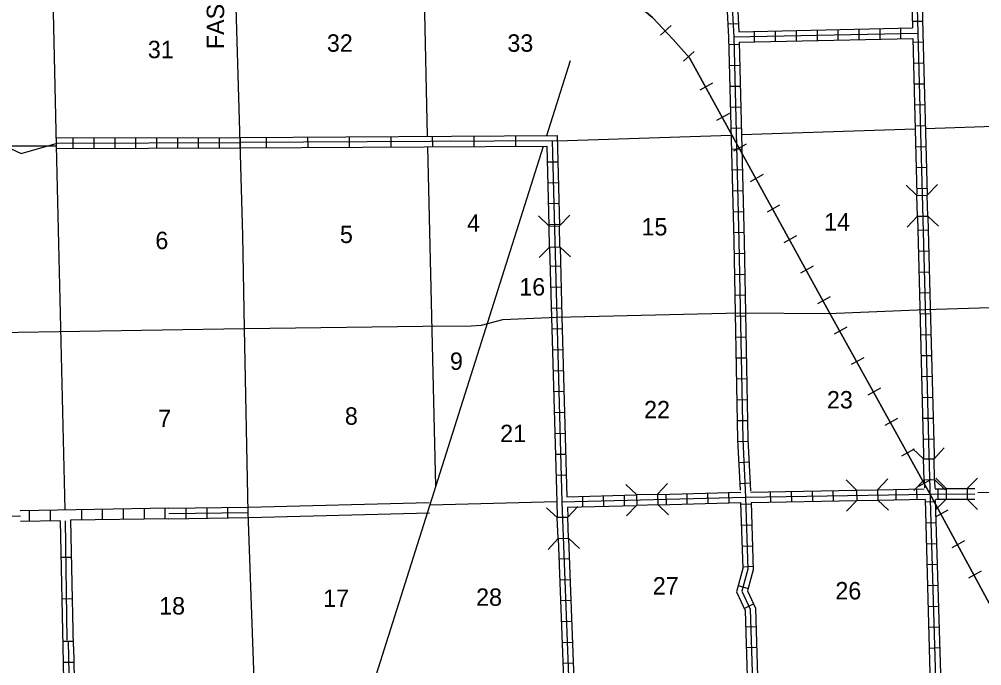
# Model space of a CAD drawing. Extents: x 1981738 to 2369451, y 16419000 to 16795123.
# Drawn here: x 2157651 to 2185288, y 16511609 to 16530173 of the extents above; entities that cross this region are included whole.
import ezdxf

# ---------------------------------------------------------------- set-up
doc = ezdxf.new("R2010")
doc.units = 0
for name, color, linetype in [('L11', 7, 'Continuous'), ('L13', 7, 'Continuous'), ('L14', 7, 'Continuous'), ('L15', 7, 'Continuous'), ('L18', 7, 'Continuous'), ('L21', 7, 'Continuous'), ('L37', 7, 'Continuous'), ('L4', 7, 'Continuous'), ('L8', 7, 'Continuous'), ('L9', 7, 'Continuous')]:
    doc.layers.add(name, color=color, linetype=linetype)

msp = doc.modelspace()

# ---------------------------------------------------------------- linework, layer by layer
at = {"layer": 'L11'}
for p, q in [((2164226, 16516164), (2169418, 16516297)), ((2164234, 16515864), (2169426, 16515997))]:
    msp.add_line(p, q, dxfattribs=at)
at = {"layer": 'L13'}
for p, q in [((2158723, 16526539), (2158601, 16531772)), ((2169376, 16526814), (2169259, 16531880)), ((2178392, 16526864), (2183375, 16527030)), ((2183675, 16527039), (2188684, 16527205)), ((2173101, 16526680), (2178092, 16526847)), ((2156418, 16526539), (2158724, 16526539)), ((2158968, 16516082), (2158724, 16526539)), ((2169609, 16516764), (2169384, 16526514)), ((2185175, 16516580), (2193955, 16516801)), ((2169451, 16516230), (2173084, 16516322)), ((2156418, 16515889), (2157685, 16515917))]:
    msp.add_line(p, q, dxfattribs=at)
at = {"layer": 'L15'}
for p, q in [((2176367, 16529997), (2176059, 16529714)), ((2177034, 16529247), (2176726, 16528972)), ((2177559, 16528339), (2177192, 16528139)), ((2178042, 16527464), (2177676, 16527264)), ((2178526, 16526589), (2178159, 16526389)), ((2179009, 16525714), (2178642, 16525505)), ((2179484, 16524830), (2179126, 16524630)), ((2179967, 16523955), (2179609, 16523755)), ((2180451, 16523080), (2180084, 16522880)), ((2180934, 16522205), (2180567, 16522005)), ((2181417, 16521330), (2181051, 16521130)), ((2181901, 16520455), (2181534, 16520255)), ((2182384, 16519580), (2182017, 16519380)), ((2182867, 16518705), (2182501, 16518505)), ((2183350, 16517830), (2182984, 16517630)), ((2183834, 16516955), (2183467, 16516755)), ((2184317, 16516072), (2183950, 16515880)), ((2184792, 16515197), (2184425, 16514997)), ((2185275, 16514322), (2184909, 16514122))]:
    msp.add_line(p, q, dxfattribs=at)
for points in [[(2174951, 16530972), (2175834, 16530222), (2176426, 16529589), (2176892, 16529064), (2178117, 16526839), (2180959, 16521680), (2183775, 16516580), (2186434, 16511697)], [(2186434, 16511697), (2183775, 16516580), (2180959, 16521680), (2178117, 16526839), (2176892, 16529064), (2176426, 16529589), (2175834, 16530222), (2174951, 16530972)]]:
    msp.add_lwpolyline(points, dxfattribs=at)
at = {"layer": 'L18'}
for p, q in [((2183425, 16525114), (2183117, 16525405)), ((2183725, 16525122), (2184017, 16525430)), ((2183425, 16525114), (2183725, 16525122)), ((2183442, 16524514), (2183425, 16525114)), ((2183742, 16524522), (2183725, 16525122)), ((2172867, 16524230), (2172559, 16524530)), ((2173167, 16524239), (2173459, 16524547)), ((2183442, 16524514), (2183150, 16524205)), ((2183442, 16524514), (2183742, 16524522)), ((2183742, 16524522), (2184050, 16524230)), ((2172867, 16524230), (2173167, 16524239)), ((2172876, 16523630), (2172867, 16524230)), ((2173176, 16523639), (2173167, 16524239)), ((2172876, 16523630), (2172584, 16523330)), ((2172876, 16523630), (2173176, 16523639)), ((2173176, 16523639), (2173484, 16523347)), ((2183617, 16517547), (2183309, 16517839)), ((2183917, 16517555), (2184209, 16517864)), ((2183617, 16517547), (2183917, 16517555)), ((2183934, 16516955), (2183917, 16517555)), ((2183634, 16516947), (2183617, 16517547)), ((2184267, 16516697), (2183967, 16516997)), ((2184867, 16516697), (2185167, 16516997)), ((2175376, 16516522), (2175067, 16516814)), ((2175976, 16516539), (2176267, 16516847)), ((2181692, 16516655), (2181392, 16516947)), ((2182292, 16516664), (2182592, 16516972)), ((2183634, 16516947), (2183342, 16516639)), ((2183634, 16516947), (2183934, 16516955)), ((2183934, 16516955), (2184242, 16516664)), ((2175376, 16516522), (2175976, 16516539)), ((2175376, 16516522), (2175384, 16516222)), ((2175976, 16516539), (2175984, 16516239)), ((2181692, 16516655), (2182292, 16516664)), ((2181692, 16516655), (2181701, 16516355)), ((2182292, 16516664), (2182301, 16516364)), ((2184267, 16516697), (2184267, 16516397)), ((2184267, 16516697), (2184867, 16516697)), ((2184867, 16516697), (2184867, 16516397)), ((2173401, 16515872), (2173692, 16516180)), ((2175384, 16516222), (2175092, 16515914)), ((2175384, 16516222), (2175984, 16516239)), ((2175984, 16516239), (2176292, 16515947)), ((2181701, 16516355), (2181409, 16516047)), ((2181701, 16516355), (2182301, 16516364)), ((2182301, 16516364), (2182609, 16516072)), ((2184267, 16516397), (2183967, 16516097)), ((2184267, 16516397), (2184867, 16516397)), ((2184867, 16516397), (2185167, 16516097)), ((2173101, 16515864), (2172792, 16516147)), ((2173101, 16515864), (2173401, 16515872)), ((2173126, 16515264), (2173101, 16515864)), ((2173426, 16515272), (2173401, 16515872)), ((2173126, 16515264), (2172834, 16514947)), ((2173126, 16515264), (2173426, 16515272)), ((2173426, 16515272), (2173734, 16514980))]:
    msp.add_line(p, q, dxfattribs=at)
at = {"layer": 'L37'}
for p, q in [((2172801, 16526830), (2173484, 16528989)), ((2167768, 16510939), (2172701, 16526530))]:
    msp.add_line(p, q, dxfattribs=at)
at = {"layer": 'L4'}
msp.add_line((2147860, 16521022), (2164118, 16521297), dxfattribs=at)
for points in [[(2164118, 16521297), (2164068, 16523964), (2163993, 16526630), (2163843, 16531814), (2163834, 16532422)], [(2164118, 16521297), (2169243, 16521364), (2170625, 16521365), (2170924, 16521393), (2171532, 16521553), (2173084, 16521614), (2178342, 16521747), (2180876, 16521722), (2183675, 16521839), (2185525, 16521897), (2188950, 16521897)], [(2164493, 16505464), (2164426, 16509380), (2164418, 16510689), (2164226, 16516014), (2164118, 16521297)]]:
    msp.add_lwpolyline(points, dxfattribs=at)
at = {"layer": 'L8'}
for p, q in [((2178001, 16530039), (2178301, 16530055)), ((2183292, 16530114), (2183592, 16530122)), ((2178167, 16529664), (2183450, 16529772)), ((2178309, 16529814), (2183300, 16529922)), ((2178767, 16529522), (2178767, 16529822)), ((2179367, 16529539), (2179367, 16529839)), ((2179967, 16529547), (2179967, 16529847)), ((2180567, 16529564), (2180567, 16529864)), ((2181167, 16529572), (2181167, 16529872)), ((2181767, 16529589), (2181767, 16529889)), ((2182367, 16529597), (2182367, 16529897)), ((2182967, 16529614), (2182967, 16529914)), ((2178026, 16529447), (2178326, 16529455)), ((2178326, 16529514), (2183309, 16529622)), ((2183309, 16529514), (2183609, 16529522)), ((2183325, 16528914), (2183625, 16528922)), ((2178042, 16528847), (2178334, 16528855)), ((2178051, 16528247), (2178351, 16528255)), ((2183342, 16528314), (2183642, 16528322)), ((2178067, 16527647), (2178367, 16527655)), ((2183359, 16527714), (2183659, 16527722)), ((2178084, 16527047), (2178384, 16527055)), ((2183375, 16527114), (2183675, 16527122)), ((2159193, 16526764), (2159193, 16526464)), ((2159793, 16526764), (2159793, 16526464)), ((2160393, 16526772), (2160393, 16526472)), ((2160993, 16526772), (2160993, 16526472)), ((2161593, 16526772), (2161593, 16526472)), ((2162193, 16526772), (2162193, 16526472)), ((2162793, 16526780), (2162793, 16526480)), ((2163393, 16526780), (2163393, 16526480)), ((2163993, 16526780), (2163993, 16526480)), ((2178101, 16526447), (2178401, 16526455)), ((2183384, 16526514), (2183684, 16526522)), ((2172817, 16526080), (2173117, 16526080)), ((2178117, 16525847), (2178417, 16525855)), ((2183400, 16525914), (2183700, 16525922)), ((2172834, 16525480), (2173134, 16525489)), ((2183417, 16525314), (2183717, 16525322)), ((2178134, 16525247), (2178434, 16525255)), ((2172851, 16524880), (2173151, 16524889)), ((2178142, 16524647), (2178442, 16524655)), ((2172867, 16524280), (2173167, 16524289)), ((2178159, 16524047), (2178459, 16524055)), ((2183450, 16524114), (2183750, 16524122)), ((2178176, 16523447), (2178476, 16523455)), ((2183467, 16523514), (2183767, 16523522)), ((2172892, 16523080), (2173192, 16523089)), ((2178184, 16522847), (2178484, 16522855)), ((2183484, 16522914), (2183784, 16522922)), ((2172909, 16522480), (2173209, 16522489)), ((2178201, 16522247), (2178501, 16522255)), ((2183500, 16522314), (2183800, 16522322)), ((2172926, 16521880), (2173226, 16521889)), ((2183517, 16521714), (2183817, 16521722)), ((2178209, 16521647), (2178509, 16521655)), ((2172942, 16521280), (2173242, 16521289)), ((2178217, 16521047), (2178517, 16521055)), ((2183534, 16521114), (2183834, 16521122)), ((2172959, 16520680), (2173259, 16520689)), ((2178234, 16520447), (2178534, 16520455)), ((2183542, 16520514), (2183842, 16520522)), ((2172976, 16520080), (2173276, 16520089)), ((2178242, 16519847), (2178542, 16519855)), ((2183559, 16519914), (2183859, 16519922)), ((2172992, 16519480), (2173292, 16519489)), ((2178251, 16519247), (2178551, 16519255)), ((2183575, 16519314), (2183875, 16519322)), ((2173009, 16518880), (2173309, 16518889)), ((2178267, 16518647), (2178567, 16518655)), ((2183592, 16518714), (2183892, 16518722)), ((2173026, 16518280), (2173326, 16518289)), ((2183609, 16518114), (2183909, 16518122)), ((2178276, 16518047), (2178576, 16518055)), ((2173042, 16517680), (2173342, 16517689)), ((2178309, 16517447), (2178609, 16517464)), ((2173059, 16517080), (2173359, 16517089)), ((2178342, 16516847), (2178642, 16516864)), ((2173834, 16516180), (2173834, 16516480)), ((2174434, 16516197), (2174426, 16516497)), ((2175034, 16516205), (2175026, 16516505)), ((2176234, 16516239), (2176226, 16516539)), ((2176834, 16516255), (2176826, 16516555)), ((2177434, 16516272), (2177426, 16516572)), ((2178034, 16516289), (2178026, 16516589)), ((2179234, 16516314), (2179226, 16516614)), ((2179834, 16516322), (2179826, 16516622)), ((2180434, 16516330), (2180426, 16516630)), ((2181034, 16516339), (2181026, 16516639)), ((2182834, 16516372), (2182826, 16516672)), ((2183434, 16516380), (2183425, 16516680)), ((2184034, 16516389), (2184034, 16516689)), ((2178367, 16516247), (2178667, 16516255)), ((2183659, 16516314), (2183959, 16516322)), ((2161943, 16516130), (2157682, 16516061)), ((2157935, 16516066), (2157935, 16515758)), ((2158535, 16516075), (2158535, 16515767)), ((2159435, 16516090), (2159435, 16515793)), ((2160035, 16516099), (2160035, 16515802)), ((2160634, 16516109), (2160634, 16515811)), ((2161234, 16516119), (2161234, 16515820)), ((2161834, 16516129), (2161834, 16515829)), ((2161934, 16516130), (2164226, 16516164)), ((2161943, 16515980), (2164234, 16516014)), ((2162434, 16516139), (2162434, 16515839)), ((2163034, 16516147), (2163034, 16515847)), ((2163634, 16516155), (2163634, 16515855)), ((2158826, 16515772), (2157687, 16515754)), ((2161943, 16515830), (2159126, 16515789)), ((2161943, 16515830), (2164234, 16515864)), ((2173101, 16515880), (2173401, 16515889)), ((2178384, 16515647), (2178684, 16515655)), ((2183675, 16515714), (2183975, 16515722)), ((2183692, 16515114), (2183992, 16515122)), ((2178401, 16515047), (2178701, 16515055)), ((2173142, 16514680), (2173442, 16514689)), ((2183709, 16514514), (2184009, 16514522)), ((2178426, 16514447), (2178726, 16514464)), ((2173167, 16514080), (2173467, 16514089)), ((2178292, 16513914), (2178584, 16513830)), ((2183725, 16513914), (2184025, 16513922)), ((2173192, 16513480), (2173492, 16513489)), ((2178467, 16513255), (2178734, 16513389)), ((2183750, 16513314), (2184042, 16513322)), ((2173217, 16512880), (2173517, 16512889)), ((2178509, 16512730), (2178809, 16512739)), ((2183767, 16512714), (2184067, 16512730)), ((2173234, 16512280), (2173534, 16512289)), ((2178526, 16512130), (2178826, 16512139)), ((2183784, 16512114), (2184084, 16512130)), ((2158918, 16511714), (2159218, 16511714)), ((2173259, 16511680), (2173559, 16511697))]:
    msp.add_line(p, q, dxfattribs=at)
for points in [[(2177509, 16532247), (2178067, 16531564), (2178167, 16529664), (2178317, 16523805), (2178426, 16518105), (2178509, 16516447), (2178576, 16514380), (2178401, 16513747), (2178642, 16513230), (2178709, 16511139), (2178784, 16507105), (2178842, 16505889)], [(2183242, 16532255), (2183300, 16529922)], [(2183392, 16532405), (2183409, 16532230), (2183642, 16531889), (2183417, 16531222), (2183450, 16529772), (2183650, 16522289), (2183767, 16517664), (2183959, 16511222), (2184117, 16505997)], [(2183542, 16532263), (2183600, 16529772), (2183725, 16525139)], [(2177408, 16532136), (2177917, 16531505), (2178017, 16529655), (2178167, 16523805), (2178276, 16518097), (2178351, 16516647)], [(2178234, 16531397), (2178309, 16529814)], [(2178326, 16529514), (2178467, 16523805), (2178576, 16518114), (2178651, 16516630)], [(2183309, 16529622), (2183425, 16525139)], [(2158718, 16526764), (2163993, 16526780)], [(2172951, 16526680), (2173084, 16521614), (2173234, 16516314), (2173434, 16511055), (2173492, 16507689), (2173567, 16505772)], [(2173101, 16526830), (2173167, 16524247)], [(2148243, 16526255), (2155810, 16526530), (2157235, 16526539), (2157710, 16526322), (2158735, 16526614), (2163993, 16526630)], [(2158726, 16526464), (2163993, 16526480)], [(2172801, 16526530), (2172859, 16524247)], [(2183442, 16524497), (2183500, 16522289), (2183617, 16517664), (2183617, 16517564)], [(2183742, 16524497), (2183800, 16522289), (2183917, 16517664), (2183917, 16517564)], [(2173184, 16523630), (2173234, 16521614), (2173376, 16516464)], [(2172876, 16523622), (2172934, 16521614), (2173084, 16516305), (2173101, 16515872)], [(2183634, 16516939), (2183642, 16516714)], [(2183934, 16516939), (2183942, 16516697)], [(2173234, 16516314), (2178509, 16516447), (2183775, 16516539), (2185092, 16516547)], [(2173376, 16516464), (2175359, 16516514)], [(2175992, 16516530), (2178367, 16516597)], [(2178651, 16516597), (2181692, 16516655)], [(2182309, 16516664), (2183634, 16516689)], [(2183950, 16516689), (2184259, 16516689)], [(2184867, 16516697), (2185092, 16516697)], [(2173392, 16516164), (2175367, 16516214)], [(2175992, 16516230), (2178359, 16516297)], [(2178359, 16516297), (2178426, 16514397), (2178242, 16513730), (2178492, 16513197), (2178551, 16511297)], [(2178667, 16516297), (2178726, 16514364), (2178559, 16513764), (2178792, 16513264), (2178851, 16511297)], [(2178667, 16516297), (2181701, 16516355)], [(2182309, 16516364), (2183659, 16516389)], [(2183659, 16516380), (2183800, 16511397)], [(2183950, 16516380), (2184100, 16511380)], [(2183967, 16516389), (2184259, 16516389)], [(2184859, 16516397), (2185092, 16516397)], [(2173392, 16516164), (2173401, 16515880)], [(2173126, 16515264), (2173276, 16511222)], [(2173426, 16515264), (2173576, 16511222)], [(2159051, 16512314), (2159201, 16505305), (2159310, 16499963), (2159426, 16495613), (2159676, 16495238), (2160368, 16494855), (2160685, 16494655), (2162901, 16494647), (2163134, 16494872)], [(2158904, 16512155), (2158932, 16510739)], [(2159204, 16512161), (2159351, 16505305), (2159460, 16500113)]]:
    msp.add_lwpolyline(points, dxfattribs=at)
at = {"layer": 'L9'}
for p, q in [((2163993, 16526780), (2173101, 16526830)), ((2173102, 16526680), (2163994, 16526630)), ((2164750, 16526485), (2164749, 16526784)), ((2165943, 16526492), (2165942, 16526790)), ((2167137, 16526498), (2167135, 16526797)), ((2168330, 16526505), (2168328, 16526803)), ((2169523, 16526512), (2169521, 16526810)), ((2170716, 16526518), (2170714, 16526816)), ((2171909, 16526525), (2171908, 16526823)), ((2163993, 16526480), (2172801, 16526530)), ((2158826, 16515772), (2158903, 16512155)), ((2159026, 16512341), (2158976, 16515774)), ((2159126, 16515789), (2159201, 16512161)), ((2158848, 16514725), (2159148, 16514729)), ((2158874, 16513532), (2159172, 16513536)), ((2158901, 16512314), (2159201, 16512314))]:
    msp.add_line(p, q, dxfattribs=at)

# ---------------------------------------------------------------- texts
at = {"layer": 'L14'}
for s, p in [('32', (2166484, 16529239)), ('33', (2171667, 16529239)), ('31', (2161343, 16529055)), ('4', (2170509, 16524072)), ('15', (2175517, 16523964)), ('14', (2180759, 16524105)), ('5', (2166859, 16523747)), ('6', (2161559, 16523572)), ('16', (2172009, 16522239)), ('9', (2170018, 16520105)), ('23', (2180842, 16518997)), ('22', (2175592, 16518714)), ('7', (2161643, 16518464)), ('8', (2167001, 16518530)), ('21', (2171459, 16518030)), ('27', (2175842, 16513655)), ('26', (2181084, 16513514)), ('17', (2166376, 16513297)), ('28', (2170768, 16513330)), ('18', (2161668, 16513080))]:
    msp.add_text(s, height=500, rotation=359.9999, dxfattribs=at).set_placement(p)
at = {"layer": 'L21'}
msp.add_text('FAS', height=500, rotation=90.0001, dxfattribs=at).set_placement((2163534, 16529314))

doc.saveas('drawing.dxf')
